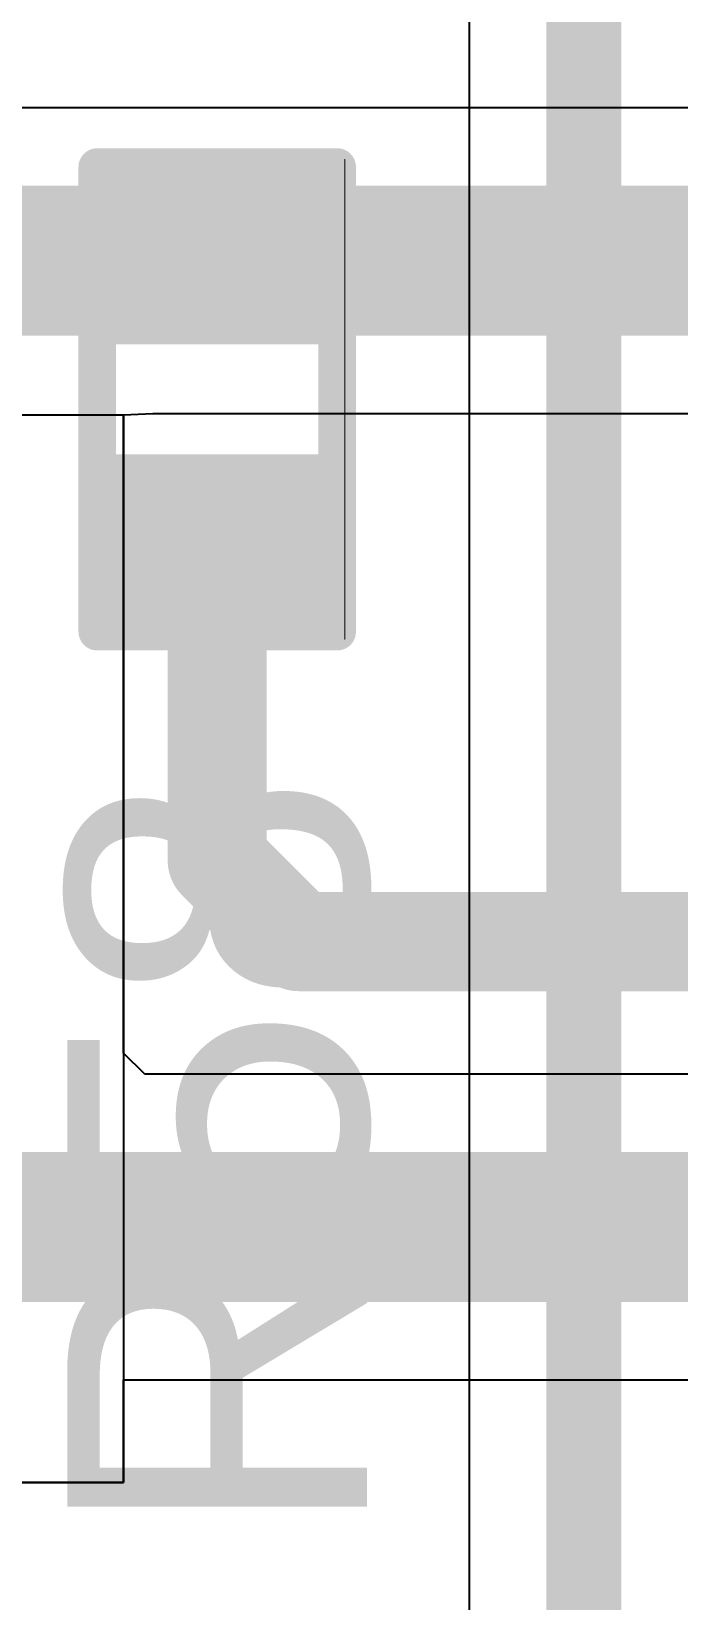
# Model space of a CAD drawing. Header units: inches. Extents: x -3 to 5259, y -3 to 5282.
# Drawn here: x 2.16 to 4.36, y 49.24 to 54.56 of the extents above; entities that cross this region are included whole.
import ezdxf

# ---------------------------------------------------------------- set-up
doc = ezdxf.new("R2010")
doc.units = ezdxf.units.IN
for name, color, linetype in [('Bottom Layer', 5, 'Continuous'), ('Top Layer', 1, 'Continuous'), ('Top Overlay', 2, 'Continuous'), ('Top Paste', 8, 'Continuous'), ('Top Solder', 216, 'Continuous')]:
    doc.layers.add(name, color=color, linetype=linetype)
doc.styles.add('Arial', font='', dxfattribs={"height": 0.2})
doc.styles.get('Arial').set_extended_font_data('Arial')

# ---------------------------------------------------------------- blocks, each defined once
blk = doc.blocks.new('R___0402_102')
at = {"layer": 'Top Layer'}
for points in [[(-0.6985, -0.3175), (-0.6985, 0.3175), (-0.2412999999999999, 0.3175), (-0.2413, -0.3175)], [(0.2412999999999999, -0.3175), (0.2413, 0.3175), (0.6985, 0.3175), (0.6985, -0.3175)]]:
    blk.add_hatch(color=1, dxfattribs=at).paths.add_polyline_path(points)
at = {"layer": 'Top Paste'}
for points in [[(-0.6985, -0.3175), (-0.6985, 0.3175), (-0.2412999999999999, 0.3175), (-0.2413, -0.3175)], [(0.2412999999999999, -0.3175), (0.2413, 0.3175), (0.6985, 0.3175), (0.6985, -0.3175)]]:
    blk.add_hatch(color=8, dxfattribs=at).paths.add_polyline_path(points)
at = {"layer": 'Top Solder'}
for points in [[(-0.75350116, -0.37250116), (-0.75350116, 0.37250116), (-0.1862988399999999, 0.37250116), (-0.18629884, -0.37250116)], [(0.1862988399999999, -0.37250116), (0.18629884, 0.37250116), (0.75350116, 0.37250116), (0.75350116, -0.37250116)]]:
    blk.add_hatch(color=216, dxfattribs=at).paths.add_polyline_path(points)
at = {"layer": 'Top Overlay'}
for points in [[(-0.7874, 0.4064, 0.127, 0.127, 0), (0.7874, 0.4064, 0.127, 0.127, 0)], [(-0.7874, 0.4064, 0.127, 0.127, 0), (-0.7874, -0.4064, 0.127, 0.127, 0)], [(0.7874, 0.4064, 0.127, 0.127, 0), (0.7874, -0.4064, 0.127, 0.127, 0)], [(-0.7874, -0.4064, 0.127, 0.127, 0), (0.7874, -0.4064, 0.127, 0.127, 0)], [(-0.8128, -0.4318, 0.0032258, 0.0032258, 0), (0.8128, -0.4318, 0.0032258, 0.0032258, 0)]]:
    blk.add_lwpolyline(points, format="xyseb", dxfattribs=at)
for points in [[(-0.8191499999999999, 0.4064, 0.0635, 0.0635, 1), (-0.7556499999999999, 0.4064, 0.0635, 0.0635, 1)], [(-0.8191499999999999, 0.4064, 0.0635, 0.0635, 1), (-0.7556499999999999, 0.4064, 0.0635, 0.0635, 1)], [(0.7556499999999999, 0.4064, 0.0635, 0.0635, 1), (0.8191499999999999, 0.4064, 0.0635, 0.0635, 1)], [(0.7556499999999999, 0.4064, 0.0635, 0.0635, 1), (0.8191499999999999, 0.4064, 0.0635, 0.0635, 1)], [(-0.8191499999999999, -0.4064, 0.0635, 0.0635, 1), (-0.7556499999999999, -0.4064, 0.0635, 0.0635, 1)], [(-0.8191499999999999, -0.4064, 0.0635, 0.0635, 1), (-0.7556499999999999, -0.4064, 0.0635, 0.0635, 1)], [(0.7556499999999999, -0.4064, 0.0635, 0.0635, 1), (0.8191499999999999, -0.4064, 0.0635, 0.0635, 1)], [(0.7556499999999999, -0.4064, 0.0635, 0.0635, 1), (0.8191499999999999, -0.4064, 0.0635, 0.0635, 1)], [(-0.81360518, -0.4318, 0.0016129, 0.0016129, 1), (-0.8119948199999999, -0.4318, 0.0016129, 0.0016129, 1)], [(0.8119948199999999, -0.4318, 0.0016129, 0.0016129, 1), (0.81360518, -0.4318, 0.0016129, 0.0016129, 1)]]:
    blk.add_lwpolyline(points, format="xyseb", close=True, dxfattribs=at)

msp = doc.modelspace()

# ---------------------------------------------------------------- linework, layer by layer
at = {"layer": 'Bottom Layer'}
msp.add_line((3.6476813, 58.46026662), (3.6476813, 43.7144287), dxfattribs=at)
msp.add_lwpolyline([(4.03614636, 43.3194206, 0.254, 0.254, 0), (4.03614636, 58.46026662, 0.254, 0.254, 0)], format="xyseb", dxfattribs=at)
at = {"layer": 'Top Layer'}
for p, q in [((4.722367999999999, 54.30245171999999), (1.69079164, 54.30245171999999)), ((-0.57887362, 53.26262652), (2.47650762, 53.26262652)), ((2.47650762, 53.26262652), (2.4764873, 49.64425428)), ((2.47649492, 51.0996438), (2.47650762, 53.26262397999999)), ((2.47650762, 53.26262397999999), (2.57648456, 53.26654828)), ((2.57648456, 53.26654828), (4.81565966, 53.26654828)), ((2.54833882, 51.0277999), (2.47649492, 51.0996438)), ((5.618817819999999, 51.0277999), (2.54833882, 51.0277999)), ((2.4764873, 49.64425428), (2.47648984, 49.99189646)), ((2.47648984, 49.99189646), (5.670732879999999, 49.99189646)), ((2.4764873, 49.64425428), (-0.5789218799999999, 49.64425428)), ((-0.5789218799999999, 49.64425428), (2.4764873, 49.64425428))]:
    msp.add_line(p, q, dxfattribs=at)
for points in [[(0.5912993, 53.7845, 0.508, 0.508, 0), (4.922022159999999, 53.7845, 0.508, 0.508, 0)], [(2.794, 51.7525, 0.3356228999999999, 0.3356228999999999, 0), (2.794, 52.74309999999999, 0.3356228999999999, 0.3356228999999999, 0)], [(2.794, 51.7525, 0.3356228999999999, 0.3356228999999999, 0), (3.06956206, 51.47693794, 0.3356228999999999, 0.3356228999999999, 0)], [(3.06956206, 51.47693794, 0.3356228999999999, 0.3356228999999999, 0), (5.8545476, 51.47693794, 0.3356228999999999, 0.3356228999999999, 0)], [(0.7166482999999999, 50.50984818, 0.508, 0.508, 0), (5.78095364, 50.50984818, 0.508, 0.508, 0)]]:
    msp.add_lwpolyline(points, format="xyseb", dxfattribs=at)
for points in [[(2.71009364, 52.74309999999999, 0.16781018, 0.16781018, 1), (2.87790636, 52.74309999999999, 0.16781018, 0.16781018, 1)], [(2.71009364, 51.7525, 0.16781018, 0.16781018, 1), (2.87790636, 51.7525, 0.16781018, 0.16781018, 1)], [(2.71009364, 51.7525, 0.16781018, 0.16781018, 1), (2.87790636, 51.7525, 0.16781018, 0.16781018, 1)], [(2.9856557, 51.47693794, 0.16781018, 0.16781018, 1), (3.15346842, 51.47693794, 0.16781018, 0.16781018, 1)], [(2.9856557, 51.47693794, 0.16781018, 0.16781018, 1), (3.15346842, 51.47693794, 0.16781018, 0.16781018, 1)]]:
    msp.add_lwpolyline(points, format="xyseb", close=True, dxfattribs=at)

# ---------------------------------------------------------------- block references
at = {"rotation": 90}
msp.add_blockref('R___0402_102', (2.794, 53.3146), dxfattribs=at)

# ---------------------------------------------------------------- texts
at = {"layer": 'Top Overlay', "style": 'Arial'}
msp.add_text('R58', height=1.016, rotation=90, dxfattribs=at).set_placement((3.3018349, 49.44577106))

doc.saveas('drawing.dxf')
